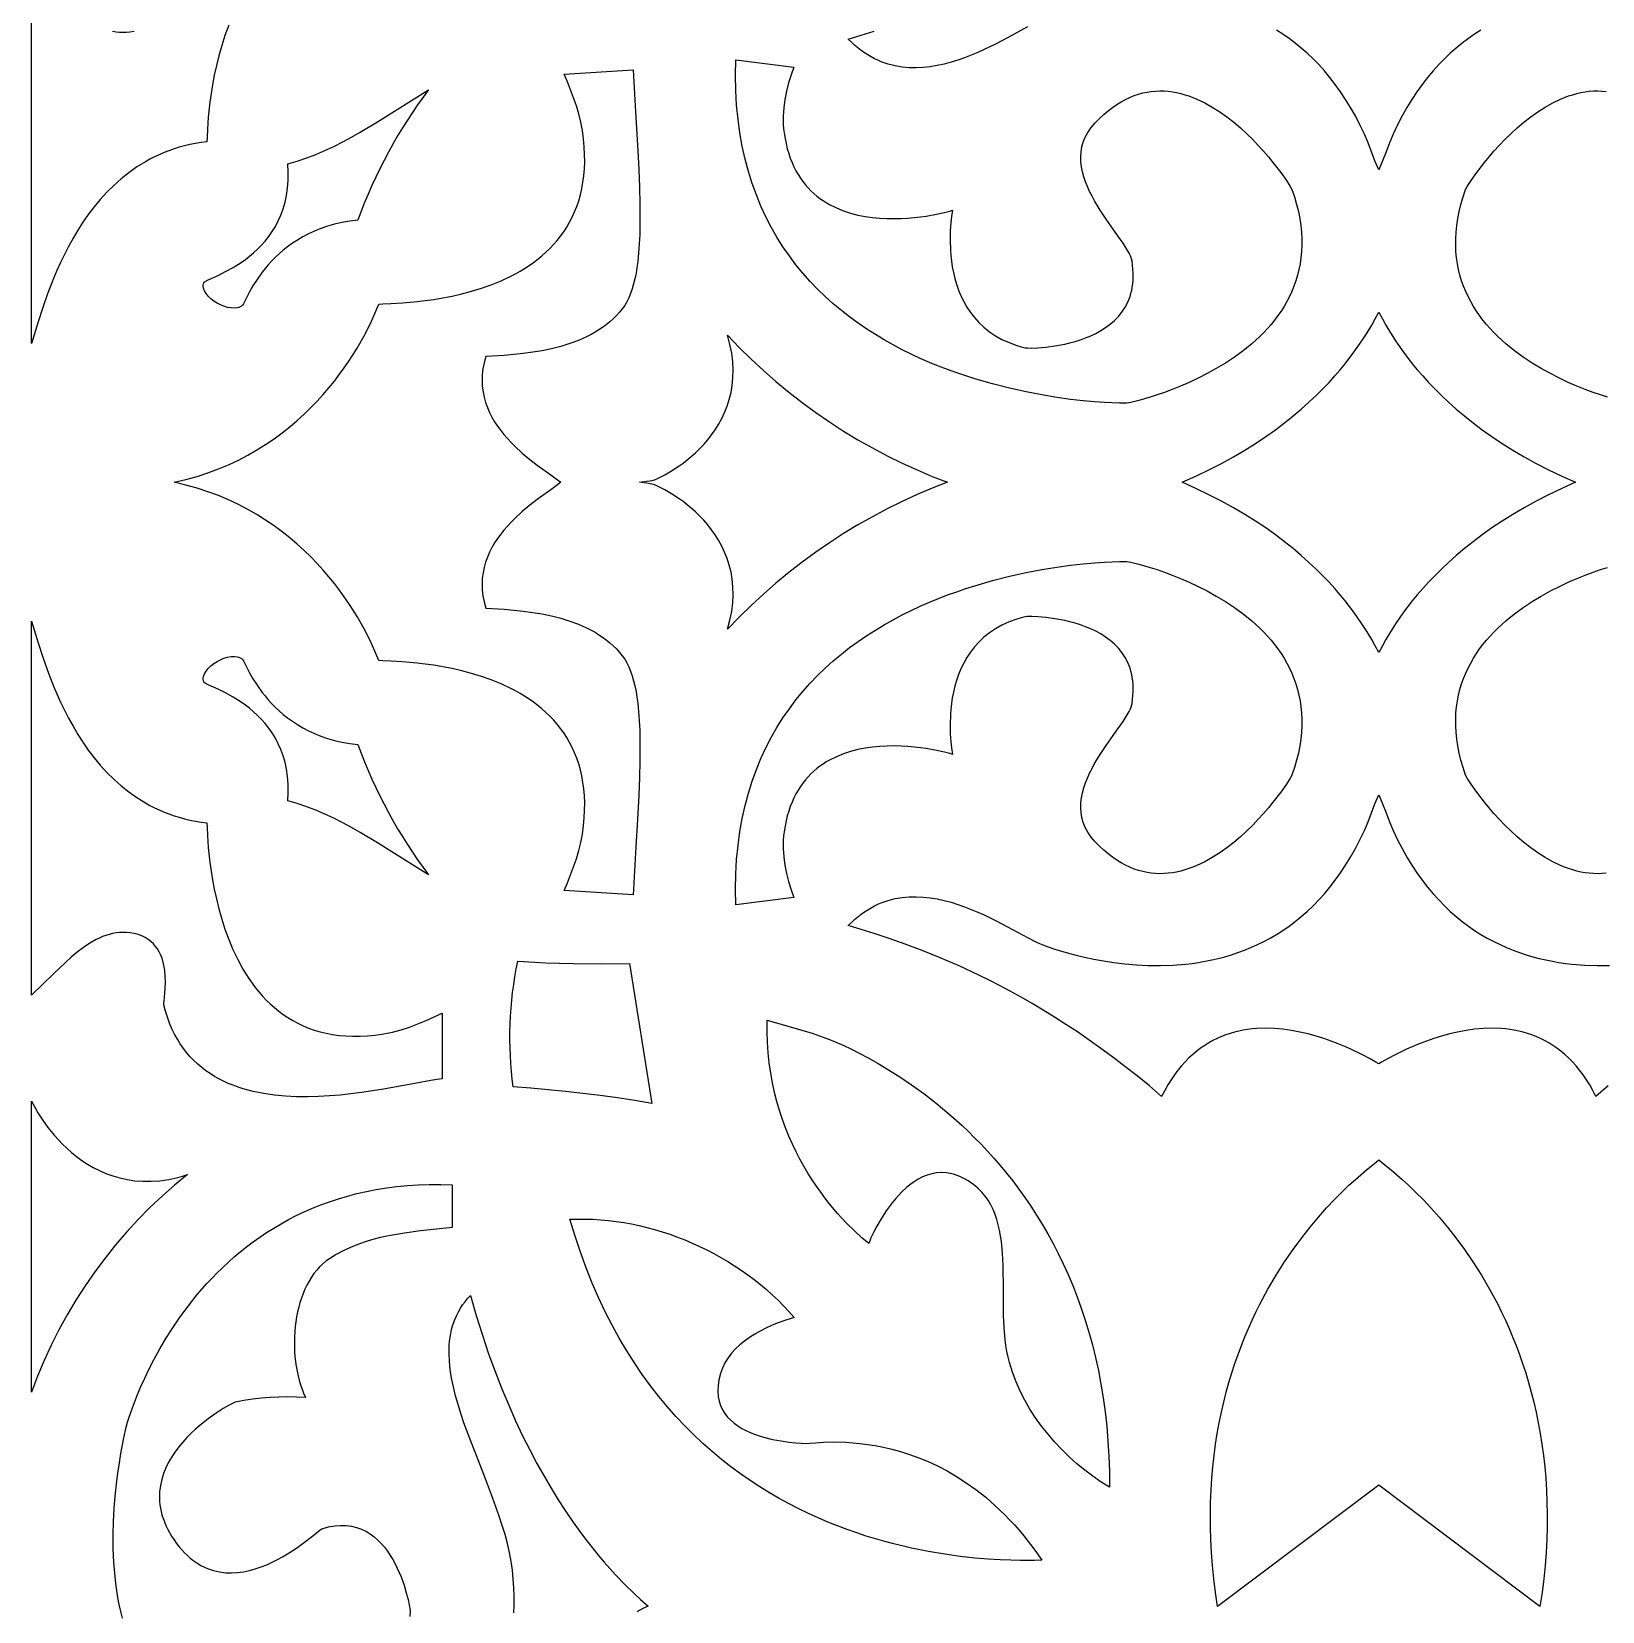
# Model space of a CAD drawing. Extents: x -270 to 270, y -847 to 847.
# Drawn here: x -67.5 to 11.2, y -190.8 to -111.6 of the extents above; entities that cross this region are included whole.
import ezdxf

# ---------------------------------------------------------------- set-up
doc = ezdxf.new("R2010")
doc.units = 0
doc.layers.add('LAYER_1', color=18, linetype='CONTINUOUS')

msp = doc.modelspace()

# ---------------------------------------------------------------- linework, layer by layer
at = {"layer": 'LAYER_1'}
for points in [[(-57.623, -111.311), (-57.811, -111.821), (-57.976, -112.332), (-58.119, -112.838), (-58.242, -113.336), (-58.347, -113.821), (-58.435, -114.29), (-58.508, -114.738), (-58.566, -115.161), (-58.648, -115.915), (-58.691, -116.519), (-58.708, -116.941), (-58.712, -117.146), (-59.003, -117.185), (-59.288, -117.233), (-59.566, -117.289), (-59.838, -117.354), (-60.104, -117.427), (-60.363, -117.508), (-60.616, -117.597), (-60.864, -117.693), (-61.105, -117.797), (-61.34, -117.907), (-61.57, -118.024), (-61.793, -118.147), (-62.224, -118.412), (-62.632, -118.7), (-63.019, -119.008), (-63.386, -119.336), (-63.732, -119.68), (-64.059, -120.039), (-64.367, -120.41), (-64.657, -120.793), (-64.929, -121.184), (-65.185, -121.582), (-65.424, -121.985), (-65.648, -122.39), (-65.856, -122.797), (-66.051, -123.202), (-66.231, -123.604), (-66.399, -124.001), (-66.698, -124.772), (-66.952, -125.498), (-67.167, -126.164), (-67.5, -127.251), (-67.5, -108.525)], [(-17.597, -111.4), (-18.597, -111.942), (-19.168, -112.241), (-19.777, -112.537), (-20.094, -112.68), (-20.419, -112.817), (-20.75, -112.945), (-21.086, -113.063), (-21.428, -113.17), (-21.773, -113.262), (-22.122, -113.338), (-22.473, -113.396), (-22.825, -113.435), (-23.179, -113.452), (-23.532, -113.445), (-23.885, -113.413), (-24.236, -113.353), (-24.585, -113.264), (-24.931, -113.144), (-25.102, -113.071), (-25.272, -112.99), (-25.441, -112.9), (-25.609, -112.801), (-25.775, -112.692), (-25.94, -112.574), (-26.103, -112.447), (-26.265, -112.309), (-26.424, -112.161), (-26.582, -112.003), (-25.28, -111.607)], [(-63.44, -111.607), (-63.269, -111.638), (-63.097, -111.658), (-62.923, -111.666), (-62.747, -111.662), (-62.569, -111.645), (-62.352, -111.607)], [(5.118, -111.565), (4.803, -111.765), (4.492, -111.979), (4.185, -112.209), (3.882, -112.455), (3.584, -112.716), (3.291, -112.994), (3.003, -113.288), (2.721, -113.6), (2.446, -113.93), (2.176, -114.277), (1.914, -114.643), (1.659, -115.029), (1.412, -115.433), (1.172, -115.857), (0.942, -116.301), (0.72, -116.766), (0.535, -117.204), (0.364, -117.65), (0.191, -118.099), (-0.001, -118.547), (-0.192, -118.099), (-0.365, -117.65), (-0.536, -117.204), (-0.721, -116.766), (-0.943, -116.301), (-1.174, -115.857), (-1.413, -115.433), (-1.661, -115.029), (-1.916, -114.643), (-2.178, -114.277), (-2.447, -113.93), (-2.723, -113.6), (-3.005, -113.288), (-3.293, -112.994), (-3.586, -112.716), (-3.884, -112.455), (-4.187, -112.209), (-4.494, -111.979), (-4.805, -111.765), (-5.12, -111.565)], [(11.451, -129.941), (11.11, -129.831), (10.74, -129.703), (10.344, -129.556), (9.927, -129.388), (9.494, -129.201), (9.049, -128.992), (8.595, -128.762), (8.139, -128.51), (7.684, -128.236), (7.234, -127.938), (6.794, -127.616), (6.368, -127.27), (6.161, -127.087), (5.96, -126.898), (5.765, -126.703), (5.576, -126.502), (5.393, -126.294), (5.219, -126.079), (5.052, -125.857), (4.893, -125.629), (4.744, -125.394), (4.604, -125.152), (4.474, -124.903), (4.355, -124.647), (4.248, -124.384), (4.152, -124.114), (4.068, -123.837), (3.997, -123.552), (3.94, -123.26), (3.896, -122.96), (3.868, -122.653), (3.854, -122.338), (3.855, -122.015), (3.873, -121.685), (3.908, -121.347), (3.96, -121.001), (4.03, -120.647), (4.118, -120.285), (4.225, -119.914), (4.351, -119.536), (4.431, -119.389), (4.622, -119.095), (4.914, -118.683), (5.299, -118.183), (5.524, -117.909), (5.77, -117.625), (6.035, -117.334), (6.317, -117.04), (6.617, -116.746), (6.934, -116.456), (7.265, -116.174), (7.61, -115.903), (7.969, -115.648), (8.339, -115.413), (8.721, -115.2), (9.112, -115.013), (9.311, -114.931), (9.512, -114.857), (9.715, -114.791), (9.92, -114.735), (10.127, -114.688), (10.335, -114.65), (10.545, -114.623), (10.756, -114.607), (10.968, -114.603), (11.181, -114.61), (11.396, -114.629)], [(11.396, -153.781), (11.181, -153.801), (10.968, -153.808), (10.756, -153.803), (10.545, -153.787), (10.335, -153.76), (10.127, -153.723), (9.92, -153.676), (9.715, -153.619), (9.512, -153.553), (9.311, -153.479), (9.112, -153.397), (8.721, -153.211), (8.339, -152.998), (7.969, -152.762), (7.61, -152.507), (7.265, -152.237), (6.934, -151.955), (6.617, -151.665), (6.317, -151.371), (6.035, -151.076), (5.77, -150.785), (5.524, -150.501), (5.299, -150.227), (4.914, -149.728), (4.622, -149.316), (4.431, -149.021), (4.351, -148.874), (4.225, -148.496), (4.118, -148.126), (4.03, -147.764), (3.96, -147.41), (3.908, -147.063), (3.873, -146.725), (3.855, -146.395), (3.854, -146.072), (3.868, -145.758), (3.896, -145.45), (3.94, -145.151), (3.997, -144.858), (4.068, -144.574), (4.152, -144.296), (4.248, -144.026), (4.355, -143.763), (4.474, -143.507), (4.604, -143.258), (4.744, -143.016), (4.893, -142.781), (5.052, -142.553), (5.219, -142.332), (5.393, -142.117), (5.576, -141.909), (5.765, -141.707), (5.96, -141.512), (6.161, -141.323), (6.368, -141.141), (6.794, -140.795), (7.234, -140.473), (7.684, -140.175), (8.139, -139.9), (8.595, -139.648), (9.049, -139.418), (9.494, -139.21), (9.927, -139.022), (10.344, -138.855), (10.74, -138.707), (11.11, -138.579), (11.451, -138.469)], [(11.494, -164.437), (10.877, -164.959), (10.725, -164.665), (10.567, -164.388), (10.403, -164.125), (10.234, -163.878), (10.06, -163.646), (9.881, -163.428), (9.698, -163.224), (9.51, -163.034), (9.318, -162.857), (9.122, -162.693), (8.923, -162.542), (8.721, -162.403), (8.515, -162.276), (8.307, -162.161), (8.096, -162.056), (7.882, -161.963), (7.667, -161.88), (7.45, -161.807), (7.232, -161.745), (7.012, -161.691), (6.791, -161.647), (6.57, -161.611), (6.348, -161.584), (6.126, -161.565), (5.682, -161.549), (5.24, -161.562), (4.803, -161.599), (4.372, -161.659), (3.949, -161.738), (3.536, -161.834), (3.136, -161.943), (2.751, -162.063), (2.382, -162.192), (2.031, -162.326), (1.701, -162.462), (1.394, -162.598), (0.856, -162.857), (0.434, -163.081), (0.143, -163.247), (-0.001, -163.332), (-0.145, -163.247), (-0.435, -163.081), (-0.858, -162.857), (-1.396, -162.598), (-1.703, -162.462), (-2.033, -162.326), (-2.383, -162.192), (-2.752, -162.063), (-3.138, -161.943), (-3.538, -161.834), (-3.95, -161.738), (-4.373, -161.659), (-4.805, -161.599), (-5.242, -161.562), (-5.684, -161.549), (-6.128, -161.565), (-6.35, -161.584), (-6.572, -161.611), (-6.793, -161.647), (-7.014, -161.691), (-7.234, -161.745), (-7.452, -161.807), (-7.669, -161.88), (-7.884, -161.963), (-8.097, -162.056), (-8.308, -162.161), (-8.517, -162.276), (-8.722, -162.403), (-8.925, -162.542), (-9.124, -162.693), (-9.32, -162.857), (-9.512, -163.034), (-9.7, -163.224), (-9.883, -163.428), (-10.062, -163.646), (-10.236, -163.878), (-10.405, -164.125), (-10.569, -164.388), (-10.727, -164.665), (-10.879, -164.959), (-11.496, -164.437), (-12.109, -163.936), (-12.717, -163.456), (-13.321, -162.997), (-13.919, -162.557), (-14.512, -162.137), (-15.098, -161.735), (-15.678, -161.353), (-16.251, -160.988), (-16.816, -160.64), (-17.374, -160.309), (-17.924, -159.995), (-18.465, -159.697), (-18.997, -159.414), (-19.52, -159.146), (-20.033, -158.893), (-21.028, -158.428), (-21.98, -158.015), (-22.884, -157.65), (-23.737, -157.329), (-24.537, -157.048), (-25.28, -156.803), (-26.582, -156.408), (-26.424, -156.249), (-26.265, -156.101), (-26.103, -155.964), (-25.94, -155.836), (-25.775, -155.718), (-25.609, -155.61), (-25.441, -155.511), (-25.272, -155.421), (-25.102, -155.339), (-24.931, -155.267), (-24.585, -155.146), (-24.236, -155.057), (-23.885, -154.997), (-23.532, -154.965), (-23.179, -154.958), (-22.825, -154.975), (-22.473, -155.014), (-22.122, -155.072), (-21.773, -155.149), (-21.428, -155.241), (-21.086, -155.347), (-20.75, -155.465), (-20.419, -155.594), (-20.094, -155.73), (-19.777, -155.873), (-19.168, -156.17), (-18.597, -156.469), (-17.597, -157.01), (-17.181, -157.222), (-16.997, -157.306), (-16.829, -157.374), (-16.611, -157.453), (-16.174, -157.6), (-15.541, -157.787), (-15.16, -157.888), (-14.739, -157.988), (-14.281, -158.085), (-13.79, -158.175), (-13.269, -158.255), (-12.72, -158.322), (-12.147, -158.371), (-11.553, -158.401), (-10.941, -158.407), (-10.314, -158.386), (-9.674, -158.335), (-9.351, -158.297), (-9.026, -158.25), (-8.7, -158.194), (-8.372, -158.128), (-8.044, -158.052), (-7.715, -157.966), (-7.386, -157.869), (-7.058, -157.76), (-6.731, -157.639), (-6.405, -157.507), (-6.08, -157.361), (-5.757, -157.203), (-5.437, -157.031), (-5.12, -156.846), (-4.805, -156.646), (-4.494, -156.431), (-4.187, -156.201), (-3.884, -155.956), (-3.586, -155.694), (-3.293, -155.417), (-3.005, -155.122), (-2.723, -154.81), (-2.447, -154.481), (-2.178, -154.133), (-1.916, -153.767), (-1.661, -153.382), (-1.413, -152.977), (-1.174, -152.553), (-0.943, -152.109), (-0.721, -151.644), (-0.536, -151.206), (-0.365, -150.76), (-0.192, -150.311), (-0.001, -149.864), (0.191, -150.311), (0.364, -150.76), (0.535, -151.206), (0.72, -151.644), (0.942, -152.109), (1.172, -152.553), (1.412, -152.977), (1.659, -153.382), (1.914, -153.767), (2.176, -154.133), (2.446, -154.481), (2.721, -154.81), (3.003, -155.122), (3.291, -155.417), (3.584, -155.694), (3.882, -155.956), (4.185, -156.201), (4.492, -156.431), (4.803, -156.646), (5.118, -156.846), (5.435, -157.031), (5.756, -157.203), (6.078, -157.361), (6.403, -157.507), (6.729, -157.639), (7.056, -157.76), (7.385, -157.869), (7.713, -157.966), (8.042, -158.052), (8.37, -158.128), (8.698, -158.194), (9.025, -158.25), (9.35, -158.297), (9.673, -158.335), (10.312, -158.386), (10.939, -158.407), (11.552, -158.401)], [(-62.944, -191.096), (-63.029, -190.751), (-63.105, -190.404), (-63.171, -190.054), (-63.228, -189.703), (-63.277, -189.351), (-63.318, -188.999), (-63.376, -188.296), (-63.406, -187.6), (-63.411, -186.915), (-63.395, -186.246), (-63.361, -185.598), (-63.311, -184.976), (-63.249, -184.386), (-63.179, -183.831), (-63.103, -183.317), (-63.025, -182.848), (-62.875, -182.068), (-62.754, -181.53), (-62.688, -181.273), (-62.611, -181.025), (-62.449, -180.552), (-62.192, -179.887), (-62.025, -179.493), (-61.832, -179.064), (-61.611, -178.605), (-61.361, -178.119), (-61.081, -177.611), (-60.77, -177.085), (-60.427, -176.546), (-60.051, -175.997), (-59.641, -175.443), (-59.196, -174.888), (-58.714, -174.337), (-58.459, -174.063), (-58.195, -173.793), (-57.921, -173.525), (-57.638, -173.261), (-57.344, -173.001), (-57.041, -172.746), (-56.727, -172.496), (-56.404, -172.251), (-56.069, -172.013), (-55.725, -171.781), (-55.369, -171.557), (-55.003, -171.34), (-54.626, -171.132), (-54.238, -170.933), (-53.839, -170.743), (-53.429, -170.563), (-53.007, -170.394), (-52.573, -170.235), (-52.128, -170.088), (-51.671, -169.953), (-51.202, -169.831), (-50.721, -169.722), (-50.227, -169.627), (-49.721, -169.546), (-49.203, -169.48), (-48.672, -169.429), (-48.129, -169.393), (-47.572, -169.375), (-47.003, -169.373), (-46.42, -169.388), (-46.42, -171.532), (-47.215, -171.613), (-48.018, -171.701), (-48.822, -171.808), (-49.222, -171.874), (-49.619, -171.949), (-50.012, -172.035), (-50.401, -172.134), (-50.783, -172.248), (-51.159, -172.378), (-51.528, -172.525), (-51.887, -172.692), (-52.237, -172.88), (-52.576, -173.091), (-52.75, -173.216), (-52.914, -173.354), (-53.069, -173.504), (-53.215, -173.666), (-53.351, -173.838), (-53.478, -174.021), (-53.596, -174.212), (-53.705, -174.412), (-53.806, -174.621), (-53.897, -174.836), (-53.979, -175.058), (-54.053, -175.286), (-54.118, -175.52), (-54.174, -175.758), (-54.222, -175.999), (-54.261, -176.244), (-54.292, -176.491), (-54.314, -176.741), (-54.328, -176.991), (-54.334, -177.241), (-54.332, -177.492), (-54.321, -177.741), (-54.302, -177.989), (-54.275, -178.235), (-54.241, -178.477), (-54.198, -178.716), (-54.147, -178.95), (-54.089, -179.18), (-54.023, -179.404), (-53.949, -179.621), (-53.868, -179.831), (-53.779, -180.033), (-54.22, -180.018), (-54.662, -180.013), (-55.104, -180.018), (-55.546, -180.037), (-55.987, -180.07), (-56.426, -180.12), (-56.862, -180.187), (-57.294, -180.274), (-57.397, -180.317), (-57.604, -180.425), (-57.895, -180.595), (-58.251, -180.823), (-58.651, -181.108), (-59.077, -181.446), (-59.293, -181.634), (-59.507, -181.835), (-59.718, -182.047), (-59.923, -182.272), (-60.12, -182.507), (-60.305, -182.754), (-60.477, -183.011), (-60.633, -183.279), (-60.771, -183.557), (-60.888, -183.844), (-60.981, -184.14), (-61.049, -184.445), (-61.088, -184.759), (-61.096, -185.082), (-61.088, -185.246), (-61.072, -185.412), (-61.046, -185.579), (-61.011, -185.749), (-60.967, -185.921), (-60.913, -186.094), (-60.848, -186.269), (-60.774, -186.446), (-60.688, -186.624), (-60.591, -186.804), (-60.483, -186.985), (-60.364, -187.168), (-60.234, -187.35), (-60.102, -187.519), (-59.969, -187.676), (-59.832, -187.821), (-59.694, -187.956), (-59.555, -188.079), (-59.413, -188.192), (-59.27, -188.295), (-59.125, -188.387), (-58.98, -188.47), (-58.833, -188.543), (-58.685, -188.607), (-58.536, -188.662), (-58.386, -188.709), (-58.085, -188.777), (-57.783, -188.815), (-57.481, -188.825), (-57.179, -188.808), (-56.879, -188.768), (-56.582, -188.706), (-56.29, -188.625), (-56.002, -188.528), (-55.72, -188.416), (-55.446, -188.293), (-55.181, -188.16), (-54.925, -188.02), (-54.679, -187.874), (-54.224, -187.579), (-53.824, -187.292), (-53.488, -187.033), (-53.224, -186.821), (-53.042, -186.674), (-52.95, -186.612), (-52.622, -186.523), (-52.31, -186.468), (-52.014, -186.445), (-51.732, -186.452), (-51.465, -186.488), (-51.213, -186.549), (-50.975, -186.635), (-50.75, -186.743), (-50.538, -186.871), (-50.34, -187.016), (-50.154, -187.178), (-49.98, -187.354), (-49.819, -187.542), (-49.668, -187.74), (-49.529, -187.946), (-49.401, -188.158), (-49.283, -188.373), (-49.176, -188.591), (-49.078, -188.809), (-48.99, -189.024), (-48.84, -189.441), (-48.724, -189.825), (-48.638, -190.16), (-48.581, -190.43), (-48.548, -190.62), (-48.538, -190.712), (-48.543, -191.006)], [(-43.335, -190.827), (-43.323, -190.418), (-43.324, -189.999), (-43.338, -189.57), (-43.367, -189.131), (-43.411, -188.682), (-43.471, -188.246), (-43.554, -187.804), (-43.657, -187.356), (-43.778, -186.902), (-43.915, -186.444), (-44.066, -185.982), (-44.399, -185.05), (-44.76, -184.11), (-45.132, -183.17), (-45.496, -182.234), (-45.835, -181.308), (-45.989, -180.85), (-46.131, -180.397), (-46.257, -179.949), (-46.366, -179.507), (-46.456, -179.072), (-46.523, -178.645), (-46.567, -178.225), (-46.584, -177.814), (-46.573, -177.413), (-46.556, -177.216), (-46.531, -177.022), (-46.498, -176.83), (-46.456, -176.641), (-46.406, -176.456), (-46.346, -176.273), (-46.278, -176.093), (-46.199, -175.916), (-46.111, -175.743), (-46.013, -175.573), (-45.904, -175.406), (-45.784, -175.243), (-45.654, -175.083), (-45.512, -174.928), (-45.22, -175.941), (-44.915, -176.915), (-44.599, -177.85), (-44.273, -178.746), (-43.938, -179.603), (-43.596, -180.423), (-43.248, -181.206), (-42.896, -181.953), (-42.54, -182.664), (-42.183, -183.34), (-41.825, -183.981), (-41.468, -184.588), (-41.113, -185.162), (-40.762, -185.703), (-40.416, -186.211), (-40.076, -186.688), (-39.744, -187.134), (-39.421, -187.549), (-39.109, -187.935), (-38.808, -188.291), (-38.248, -188.918), (-37.75, -189.435), (-37.328, -189.846), (-36.99, -190.156), (-36.614, -190.494), (-36.875, -190.615), (-37.172, -190.781)]]:
    msp.add_lwpolyline(points, dxfattribs=at)
for points in [[(-29.302, -113.414), (-29.449, -113.803), (-29.576, -114.204), (-29.682, -114.614), (-29.763, -115.029), (-29.817, -115.449), (-29.842, -115.869), (-29.836, -116.288), (-29.82, -116.496), (-29.796, -116.702), (-29.751, -116.979), (-29.697, -117.244), (-29.635, -117.498), (-29.564, -117.74), (-29.485, -117.972), (-29.397, -118.193), (-29.303, -118.403), (-29.201, -118.604), (-29.091, -118.794), (-28.976, -118.975), (-28.854, -119.146), (-28.725, -119.307), (-28.591, -119.46), (-28.452, -119.604), (-28.307, -119.739), (-28.158, -119.866), (-28.004, -119.985), (-27.846, -120.096), (-27.684, -120.199), (-27.518, -120.295), (-27.178, -120.464), (-26.826, -120.607), (-26.466, -120.725), (-26.101, -120.819), (-25.732, -120.891), (-25.363, -120.943), (-24.995, -120.978), (-24.631, -120.996), (-24.274, -121), (-23.926, -120.992), (-23.589, -120.972), (-23.266, -120.944), (-22.96, -120.909), (-22.673, -120.869), (-22.165, -120.78), (-21.763, -120.692), (-21.485, -120.62), (-21.352, -120.578), (-21.411, -120.899), (-21.447, -121.21), (-21.474, -121.602), (-21.484, -122.062), (-21.466, -122.573), (-21.444, -122.845), (-21.412, -123.124), (-21.368, -123.409), (-21.311, -123.699), (-21.24, -123.991), (-21.155, -124.284), (-21.053, -124.576), (-20.934, -124.865), (-20.796, -125.149), (-20.638, -125.427), (-20.459, -125.698), (-20.258, -125.958), (-20.034, -126.206), (-19.785, -126.441), (-19.511, -126.661), (-19.21, -126.864), (-18.88, -127.048), (-18.522, -127.211), (-18.133, -127.353), (-17.926, -127.414), (-17.712, -127.47), (-17.608, -127.478), (-17.39, -127.479), (-17.076, -127.467), (-16.683, -127.434), (-16.231, -127.375), (-15.735, -127.283), (-15.477, -127.223), (-15.215, -127.152), (-14.952, -127.069), (-14.689, -126.975), (-14.428, -126.867), (-14.173, -126.745), (-13.924, -126.609), (-13.685, -126.457), (-13.458, -126.289), (-13.245, -126.103), (-13.048, -125.9), (-12.869, -125.678), (-12.71, -125.437), (-12.575, -125.175), (-12.464, -124.892), (-12.419, -124.743), (-12.381, -124.587), (-12.35, -124.426), (-12.327, -124.26), (-12.312, -124.087), (-12.305, -123.909), (-12.307, -123.724), (-12.317, -123.533), (-12.336, -123.336), (-12.365, -123.133), (-12.396, -123.006), (-12.446, -122.868), (-12.515, -122.721), (-12.6, -122.564), (-12.812, -122.224), (-13.068, -121.853), (-13.653, -121.027), (-13.952, -120.58), (-14.237, -120.116), (-14.369, -119.879), (-14.491, -119.638), (-14.603, -119.395), (-14.701, -119.15), (-14.785, -118.903), (-14.853, -118.655), (-14.901, -118.406), (-14.93, -118.156), (-14.936, -117.907), (-14.919, -117.659), (-14.876, -117.411), (-14.805, -117.165), (-14.705, -116.921), (-14.573, -116.679), (-14.408, -116.44), (-14.209, -116.205), (-13.994, -115.984), (-13.779, -115.782), (-13.563, -115.597), (-13.346, -115.43), (-13.129, -115.279), (-12.912, -115.145), (-12.695, -115.027), (-12.478, -114.925), (-12.261, -114.838), (-12.044, -114.765), (-11.828, -114.706), (-11.612, -114.661), (-11.397, -114.629), (-11.183, -114.61), (-10.97, -114.603), (-10.758, -114.607), (-10.547, -114.623), (-10.337, -114.65), (-10.129, -114.688), (-9.922, -114.735), (-9.717, -114.791), (-9.514, -114.857), (-9.313, -114.931), (-9.114, -115.013), (-8.722, -115.2), (-8.341, -115.413), (-7.97, -115.648), (-7.612, -115.903), (-7.267, -116.174), (-6.935, -116.456), (-6.619, -116.746), (-6.319, -117.04), (-6.036, -117.334), (-5.772, -117.625), (-5.526, -117.909), (-5.301, -118.183), (-4.915, -118.683), (-4.623, -119.095), (-4.433, -119.389), (-4.353, -119.536), (-4.226, -119.914), (-4.119, -120.285), (-4.031, -120.647), (-3.962, -121.001), (-3.91, -121.347), (-3.875, -121.685), (-3.857, -122.015), (-3.855, -122.338), (-3.869, -122.653), (-3.898, -122.96), (-3.942, -123.26), (-3.999, -123.552), (-4.07, -123.837), (-4.153, -124.114), (-4.249, -124.384), (-4.357, -124.647), (-4.476, -124.903), (-4.606, -125.152), (-4.746, -125.394), (-4.895, -125.629), (-5.053, -125.857), (-5.22, -126.079), (-5.395, -126.294), (-5.577, -126.502), (-5.766, -126.703), (-5.962, -126.898), (-6.163, -127.087), (-6.369, -127.27), (-6.795, -127.616), (-7.235, -127.938), (-7.685, -128.236), (-8.141, -128.51), (-8.597, -128.762), (-9.05, -128.992), (-9.496, -129.201), (-9.929, -129.388), (-10.345, -129.556), (-10.741, -129.703), (-11.112, -129.831), (-11.452, -129.941), (-12.028, -130.107), (-12.431, -130.205), (-12.628, -130.24), (-12.995, -130.243), (-13.74, -130.211), (-14.236, -130.176), (-14.805, -130.123), (-15.44, -130.05), (-16.135, -129.954), (-16.881, -129.832), (-17.673, -129.68), (-18.502, -129.497), (-19.362, -129.279), (-20.247, -129.023), (-20.696, -128.88), (-21.148, -128.727), (-21.602, -128.562), (-22.058, -128.386), (-22.515, -128.199), (-22.972, -127.999), (-23.428, -127.787), (-23.881, -127.562), (-24.332, -127.325), (-24.779, -127.073), (-25.222, -126.808), (-25.659, -126.528), (-26.089, -126.234), (-26.513, -125.925), (-26.928, -125.6), (-27.334, -125.26), (-27.731, -124.903), (-28.116, -124.53), (-28.49, -124.141), (-28.852, -123.734), (-29.2, -123.309), (-29.534, -122.867), (-29.852, -122.406), (-30.155, -121.927), (-30.441, -121.428), (-30.708, -120.91), (-30.958, -120.372), (-31.187, -119.814), (-31.396, -119.236), (-31.584, -118.637), (-31.75, -118.016), (-31.892, -117.374), (-32.011, -116.71), (-32.105, -116.023), (-32.173, -115.314), (-32.214, -114.582), (-32.228, -113.826), (-32.213, -113.046)], [(-37.238, -115.645), (-37.127, -117.61), (-37.081, -118.535), (-37.046, -119.419), (-37.024, -120.259), (-37.018, -121.053), (-37.032, -121.8), (-37.067, -122.497), (-37.128, -123.141), (-37.168, -123.444), (-37.216, -123.732), (-37.271, -124.007), (-37.334, -124.267), (-37.406, -124.512), (-37.486, -124.743), (-37.576, -124.958), (-37.675, -125.158), (-37.783, -125.343), (-37.902, -125.511), (-38.047, -125.689), (-38.201, -125.858), (-38.362, -126.018), (-38.53, -126.169), (-38.705, -126.312), (-38.887, -126.447), (-39.074, -126.573), (-39.268, -126.692), (-39.467, -126.804), (-39.671, -126.908), (-40.093, -127.096), (-40.532, -127.259), (-40.983, -127.397), (-41.446, -127.515), (-41.915, -127.612), (-42.39, -127.692), (-42.866, -127.757), (-43.342, -127.808), (-43.814, -127.847), (-44.734, -127.899), (-44.823, -128.214), (-44.883, -128.521), (-44.918, -128.821), (-44.929, -129.113), (-44.916, -129.397), (-44.882, -129.673), (-44.828, -129.942), (-44.754, -130.203), (-44.664, -130.456), (-44.557, -130.702), (-44.435, -130.94), (-44.301, -131.17), (-44.154, -131.393), (-43.997, -131.609), (-43.831, -131.817), (-43.657, -132.017), (-43.477, -132.209), (-43.293, -132.395), (-42.914, -132.742), (-42.533, -133.06), (-42.161, -133.348), (-41.489, -133.835), (-41.21, -134.035), (-40.985, -134.205), (-41.21, -134.376), (-41.489, -134.575), (-42.161, -135.062), (-42.533, -135.35), (-42.914, -135.668), (-43.293, -136.016), (-43.477, -136.201), (-43.657, -136.394), (-43.831, -136.594), (-43.997, -136.802), (-44.154, -137.017), (-44.301, -137.24), (-44.435, -137.47), (-44.557, -137.709), (-44.664, -137.954), (-44.754, -138.208), (-44.828, -138.469), (-44.882, -138.737), (-44.916, -139.014), (-44.929, -139.298), (-44.918, -139.589), (-44.883, -139.889), (-44.823, -140.196), (-44.734, -140.511), (-43.814, -140.563), (-43.342, -140.603), (-42.866, -140.654), (-42.39, -140.718), (-41.915, -140.798), (-41.446, -140.896), (-40.983, -141.013), (-40.532, -141.152), (-40.093, -141.314), (-39.671, -141.502), (-39.467, -141.607), (-39.268, -141.718), (-39.074, -141.837), (-38.887, -141.964), (-38.705, -142.098), (-38.53, -142.241), (-38.362, -142.392), (-38.201, -142.552), (-38.047, -142.721), (-37.902, -142.899), (-37.783, -143.068), (-37.675, -143.252), (-37.576, -143.452), (-37.486, -143.668), (-37.406, -143.898), (-37.334, -144.144), (-37.271, -144.404), (-37.216, -144.678), (-37.168, -144.967), (-37.128, -145.269), (-37.067, -145.914), (-37.032, -146.611), (-37.018, -147.357), (-37.024, -148.152), (-37.046, -148.992), (-37.081, -149.875), (-37.127, -150.8), (-37.238, -152.765), (-37.358, -154.87), (-40.816, -154.649), (-40.649, -154.259), (-40.49, -153.865), (-40.341, -153.465), (-40.205, -153.06), (-40.085, -152.651), (-39.983, -152.238), (-39.901, -151.82), (-39.843, -151.399), (-39.808, -151.007), (-39.79, -150.627), (-39.788, -150.26), (-39.802, -149.905), (-39.83, -149.563), (-39.873, -149.232), (-39.931, -148.913), (-40.002, -148.605), (-40.085, -148.308), (-40.182, -148.023), (-40.29, -147.748), (-40.411, -147.484), (-40.542, -147.23), (-40.684, -146.986), (-40.835, -146.753), (-40.997, -146.529), (-41.167, -146.314), (-41.346, -146.109), (-41.533, -145.914), (-41.727, -145.727), (-41.929, -145.548), (-42.137, -145.379), (-42.351, -145.217), (-42.571, -145.064), (-42.795, -144.918), (-43.024, -144.78), (-43.257, -144.65), (-43.494, -144.526), (-43.976, -144.301), (-44.466, -144.102), (-44.959, -143.927), (-45.453, -143.775), (-45.943, -143.645), (-46.424, -143.535), (-46.893, -143.442), (-47.346, -143.366), (-47.779, -143.305), (-48.188, -143.256), (-48.916, -143.191), (-49.499, -143.158), (-49.905, -143.142), (-50.1, -143.131), (-50.295, -142.655), (-50.54, -142.121), (-50.839, -141.54), (-51.193, -140.922), (-51.391, -140.602), (-51.604, -140.276), (-51.831, -139.946), (-52.073, -139.614), (-52.329, -139.279), (-52.602, -138.943), (-52.889, -138.608), (-53.192, -138.275), (-53.512, -137.945), (-53.847, -137.62), (-54.199, -137.299), (-54.567, -136.986), (-54.952, -136.681), (-55.354, -136.385), (-55.773, -136.099), (-56.21, -135.825), (-56.664, -135.565), (-57.136, -135.318), (-57.626, -135.087), (-58.135, -134.872), (-58.662, -134.676), (-59.208, -134.498), (-59.772, -134.341), (-60.356, -134.205), (-59.772, -134.069), (-59.208, -133.912), (-58.662, -133.735), (-58.135, -133.538), (-57.626, -133.324), (-57.136, -133.092), (-56.664, -132.846), (-56.21, -132.585), (-55.773, -132.311), (-55.354, -132.026), (-54.952, -131.73), (-54.567, -131.424), (-54.199, -131.111), (-53.847, -130.791), (-53.512, -130.465), (-53.192, -130.135), (-52.889, -129.802), (-52.602, -129.467), (-52.329, -129.132), (-52.073, -128.797), (-51.831, -128.464), (-51.604, -128.134), (-51.391, -127.808), (-51.193, -127.489), (-50.839, -126.87), (-50.54, -126.289), (-50.295, -125.756), (-50.1, -125.279), (-49.905, -125.268), (-49.499, -125.253), (-48.916, -125.219), (-48.188, -125.154), (-47.779, -125.106), (-47.346, -125.044), (-46.893, -124.968), (-46.424, -124.875), (-45.943, -124.765), (-45.453, -124.635), (-44.959, -124.483), (-44.466, -124.309), (-43.976, -124.11), (-43.494, -123.884), (-43.257, -123.761), (-43.024, -123.63), (-42.795, -123.492), (-42.571, -123.347), (-42.351, -123.193), (-42.137, -123.032), (-41.929, -122.862), (-41.727, -122.684), (-41.533, -122.497), (-41.346, -122.301), (-41.167, -122.096), (-40.997, -121.882), (-40.835, -121.658), (-40.684, -121.424), (-40.542, -121.18), (-40.411, -120.927), (-40.29, -120.662), (-40.182, -120.388), (-40.085, -120.102), (-40.002, -119.806), (-39.931, -119.498), (-39.873, -119.179), (-39.83, -118.848), (-39.802, -118.505), (-39.788, -118.15), (-39.79, -117.783), (-39.808, -117.404), (-39.843, -117.011), (-39.901, -116.59), (-39.983, -116.173), (-40.085, -115.759), (-40.205, -115.35), (-40.341, -114.946), (-40.49, -114.546), (-40.649, -114.151), (-40.816, -113.761), (-37.358, -113.541)], [(-47.888, -114.919), (-48.156, -115.296), (-48.417, -115.679), (-48.671, -116.067), (-48.919, -116.46), (-49.159, -116.858), (-49.393, -117.262), (-49.619, -117.669), (-49.837, -118.081), (-50.049, -118.498), (-50.252, -118.918), (-50.448, -119.341), (-50.636, -119.769), (-50.816, -120.199), (-50.988, -120.633), (-51.151, -121.069), (-51.56, -121.122), (-51.95, -121.193), (-52.321, -121.28), (-52.674, -121.381), (-53.009, -121.496), (-53.327, -121.624), (-53.627, -121.763), (-53.912, -121.912), (-54.18, -122.07), (-54.433, -122.235), (-54.671, -122.407), (-54.894, -122.584), (-55.103, -122.765), (-55.298, -122.948), (-55.479, -123.133), (-55.648, -123.319), (-55.804, -123.504), (-55.947, -123.686), (-56.2, -124.04), (-56.41, -124.37), (-56.58, -124.668), (-56.814, -125.126), (-56.885, -125.267), (-56.931, -125.337), (-56.986, -125.38), (-57.048, -125.415), (-57.115, -125.443), (-57.186, -125.463), (-57.341, -125.482), (-57.507, -125.474), (-57.682, -125.443), (-57.86, -125.39), (-58.037, -125.318), (-58.209, -125.229), (-58.371, -125.126), (-58.52, -125.01), (-58.65, -124.885), (-58.757, -124.753), (-58.837, -124.615), (-58.886, -124.476), (-58.897, -124.405), (-58.899, -124.336), (-58.89, -124.266), (-58.871, -124.198), (-58.851, -124.174), (-58.806, -124.144), (-58.65, -124.067), (-58.122, -123.827), (-57.777, -123.655), (-57.397, -123.444), (-56.995, -123.189), (-56.79, -123.044), (-56.584, -122.886), (-56.38, -122.716), (-56.18, -122.532), (-55.984, -122.333), (-55.795, -122.121), (-55.614, -121.893), (-55.442, -121.65), (-55.283, -121.391), (-55.137, -121.115), (-55.007, -120.822), (-54.893, -120.512), (-54.797, -120.183), (-54.723, -119.836), (-54.67, -119.47), (-54.64, -119.084), (-54.637, -118.678), (-54.66, -118.251), (-54.185, -118.117), (-53.717, -117.96), (-53.256, -117.785), (-52.801, -117.591), (-52.351, -117.381), (-51.906, -117.157), (-51.466, -116.921), (-51.03, -116.674), (-50.166, -116.157), (-49.312, -115.62), (-48.463, -115.079), (-47.614, -114.548)], [(0.182, -126.018), (0.353, -126.327), (0.582, -126.716), (0.877, -127.175), (1.241, -127.694), (1.68, -128.266), (1.929, -128.568), (2.199, -128.88), (2.49, -129.2), (2.804, -129.527), (3.14, -129.86), (3.499, -130.197), (3.882, -130.539), (4.289, -130.883), (4.722, -131.228), (5.18, -131.574), (5.665, -131.918), (6.177, -132.26), (6.717, -132.599), (7.285, -132.934), (7.882, -133.263), (8.509, -133.585), (9.166, -133.899), (9.854, -134.205), (9.166, -134.511), (8.509, -134.825), (7.882, -135.147), (7.285, -135.476), (6.717, -135.811), (6.177, -136.15), (5.665, -136.492), (5.18, -136.837), (4.722, -137.182), (4.289, -137.527), (3.882, -137.871), (3.499, -138.213), (3.14, -138.551), (2.804, -138.884), (2.49, -139.211), (2.199, -139.531), (1.929, -139.842), (1.68, -140.145), (1.241, -140.716), (0.877, -141.236), (0.582, -141.694), (0.353, -142.083), (0.182, -142.392), (-0.001, -142.735), (-0.184, -142.392), (-0.354, -142.083), (-0.584, -141.694), (-0.878, -141.236), (-1.243, -140.716), (-1.682, -140.145), (-1.931, -139.842), (-2.201, -139.531), (-2.492, -139.211), (-2.805, -138.884), (-3.141, -138.551), (-3.5, -138.213), (-3.883, -137.871), (-4.291, -137.527), (-4.723, -137.182), (-5.182, -136.837), (-5.667, -136.492), (-6.179, -136.15), (-6.719, -135.811), (-7.287, -135.476), (-7.884, -135.147), (-8.511, -134.825), (-9.168, -134.511), (-9.856, -134.206), (-9.785, -134.205), (-9.856, -134.204), (-9.168, -133.899), (-8.511, -133.585), (-7.884, -133.263), (-7.287, -132.934), (-6.719, -132.599), (-6.179, -132.26), (-5.667, -131.918), (-5.182, -131.574), (-4.723, -131.228), (-4.291, -130.883), (-3.883, -130.539), (-3.5, -130.197), (-3.141, -129.86), (-2.805, -129.527), (-2.492, -129.2), (-2.201, -128.88), (-1.931, -128.568), (-1.682, -128.266), (-1.243, -127.694), (-0.878, -127.175), (-0.584, -126.716), (-0.354, -126.327), (-0.184, -126.018), (-0.001, -125.676)], [(-32.05, -127.447), (-31.451, -128.035), (-30.835, -128.605), (-30.203, -129.158), (-29.554, -129.693), (-28.89, -130.208), (-28.211, -130.705), (-27.519, -131.181), (-26.815, -131.637), (-26.098, -132.072), (-25.371, -132.485), (-24.634, -132.875), (-23.888, -133.243), (-23.133, -133.588), (-22.371, -133.908), (-21.602, -134.205), (-22.371, -134.502), (-23.133, -134.822), (-23.888, -135.167), (-24.634, -135.535), (-25.371, -135.926), (-26.098, -136.339), (-26.815, -136.773), (-27.519, -137.229), (-28.211, -137.706), (-28.89, -138.202), (-29.554, -138.718), (-30.203, -139.252), (-30.835, -139.805), (-31.451, -140.375), (-32.05, -140.963), (-32.629, -141.567), (-32.508, -141.11), (-32.422, -140.668), (-32.37, -140.243), (-32.349, -139.833), (-32.358, -139.439), (-32.394, -139.06), (-32.456, -138.697), (-32.542, -138.349), (-32.648, -138.016), (-32.775, -137.699), (-32.918, -137.396), (-33.077, -137.108), (-33.249, -136.835), (-33.432, -136.577), (-33.625, -136.333), (-33.824, -136.104), (-34.029, -135.889), (-34.237, -135.688), (-34.446, -135.502), (-34.654, -135.329), (-34.859, -135.171), (-35.059, -135.026), (-35.435, -134.778), (-35.767, -134.584), (-36.038, -134.443), (-36.232, -134.354), (-36.332, -134.318), (-36.508, -134.282), (-36.685, -134.255), (-37.04, -134.205), (-36.685, -134.155), (-36.508, -134.128), (-36.332, -134.093), (-36.232, -134.056), (-36.038, -133.967), (-35.767, -133.827), (-35.435, -133.632), (-35.059, -133.384), (-34.859, -133.24), (-34.654, -133.081), (-34.446, -132.909), (-34.237, -132.722), (-34.029, -132.521), (-33.824, -132.307), (-33.625, -132.077), (-33.432, -131.833), (-33.249, -131.575), (-33.077, -131.302), (-32.918, -131.014), (-32.775, -130.712), (-32.648, -130.394), (-32.542, -130.061), (-32.456, -129.713), (-32.394, -129.35), (-32.358, -128.971), (-32.349, -128.577), (-32.37, -128.167), (-32.422, -127.742), (-32.508, -127.301), (-32.629, -126.843)], [(-12.628, -138.17), (-12.431, -138.205), (-12.028, -138.304), (-11.452, -138.469), (-11.112, -138.579), (-10.741, -138.707), (-10.345, -138.855), (-9.929, -139.022), (-9.496, -139.21), (-9.05, -139.418), (-8.597, -139.648), (-8.141, -139.9), (-7.685, -140.175), (-7.235, -140.473), (-6.795, -140.795), (-6.369, -141.141), (-6.163, -141.323), (-5.962, -141.512), (-5.766, -141.707), (-5.577, -141.909), (-5.395, -142.117), (-5.22, -142.332), (-5.053, -142.553), (-4.895, -142.781), (-4.746, -143.016), (-4.606, -143.258), (-4.476, -143.507), (-4.357, -143.763), (-4.249, -144.026), (-4.153, -144.296), (-4.07, -144.574), (-3.999, -144.858), (-3.942, -145.151), (-3.898, -145.45), (-3.869, -145.758), (-3.855, -146.072), (-3.857, -146.395), (-3.875, -146.725), (-3.91, -147.063), (-3.962, -147.41), (-4.031, -147.764), (-4.119, -148.126), (-4.226, -148.496), (-4.353, -148.874), (-4.433, -149.021), (-4.623, -149.316), (-4.915, -149.728), (-5.301, -150.227), (-5.526, -150.501), (-5.772, -150.785), (-6.036, -151.076), (-6.319, -151.371), (-6.619, -151.665), (-6.935, -151.955), (-7.267, -152.237), (-7.612, -152.507), (-7.97, -152.762), (-8.341, -152.998), (-8.722, -153.211), (-9.114, -153.397), (-9.313, -153.479), (-9.514, -153.553), (-9.717, -153.619), (-9.922, -153.676), (-10.129, -153.723), (-10.337, -153.76), (-10.547, -153.787), (-10.758, -153.803), (-10.97, -153.808), (-11.183, -153.801), (-11.397, -153.781), (-11.612, -153.75), (-11.828, -153.704), (-12.044, -153.646), (-12.261, -153.573), (-12.478, -153.485), (-12.695, -153.383), (-12.912, -153.265), (-13.129, -153.131), (-13.346, -152.981), (-13.563, -152.813), (-13.779, -152.629), (-13.994, -152.426), (-14.209, -152.206), (-14.408, -151.97), (-14.573, -151.731), (-14.705, -151.489), (-14.805, -151.245), (-14.876, -150.999), (-14.919, -150.752), (-14.936, -150.503), (-14.93, -150.254), (-14.901, -150.005), (-14.853, -149.756), (-14.785, -149.507), (-14.701, -149.261), (-14.603, -149.015), (-14.491, -148.772), (-14.369, -148.532), (-14.237, -148.294), (-13.952, -147.83), (-13.653, -147.383), (-13.068, -146.558), (-12.812, -146.186), (-12.6, -145.846), (-12.515, -145.69), (-12.446, -145.542), (-12.396, -145.405), (-12.365, -145.278), (-12.336, -145.074), (-12.317, -144.877), (-12.307, -144.686), (-12.305, -144.502), (-12.312, -144.323), (-12.327, -144.151), (-12.35, -143.984), (-12.381, -143.823), (-12.419, -143.668), (-12.464, -143.518), (-12.575, -143.235), (-12.71, -142.974), (-12.869, -142.732), (-13.048, -142.51), (-13.245, -142.307), (-13.458, -142.122), (-13.685, -141.954), (-13.924, -141.802), (-14.173, -141.665), (-14.428, -141.544), (-14.689, -141.436), (-14.952, -141.341), (-15.215, -141.258), (-15.477, -141.187), (-15.735, -141.127), (-16.231, -141.035), (-16.683, -140.976), (-17.076, -140.943), (-17.39, -140.931), (-17.608, -140.932), (-17.712, -140.941), (-17.926, -140.996), (-18.133, -141.058), (-18.522, -141.199), (-18.88, -141.362), (-19.21, -141.546), (-19.511, -141.749), (-19.785, -141.969), (-20.034, -142.204), (-20.258, -142.453), (-20.459, -142.713), (-20.638, -142.983), (-20.796, -143.261), (-20.934, -143.546), (-21.053, -143.835), (-21.155, -144.127), (-21.24, -144.419), (-21.311, -144.712), (-21.368, -145.001), (-21.412, -145.286), (-21.444, -145.566), (-21.466, -145.837), (-21.484, -146.349), (-21.474, -146.808), (-21.447, -147.2), (-21.411, -147.511), (-21.352, -147.832), (-21.485, -147.791), (-21.763, -147.718), (-22.165, -147.631), (-22.673, -147.542), (-22.96, -147.501), (-23.266, -147.466), (-23.589, -147.438), (-23.926, -147.419), (-24.274, -147.41), (-24.631, -147.414), (-24.995, -147.433), (-25.363, -147.467), (-25.732, -147.52), (-26.101, -147.592), (-26.466, -147.686), (-26.826, -147.803), (-27.178, -147.946), (-27.518, -148.116), (-27.684, -148.211), (-27.846, -148.315), (-28.004, -148.425), (-28.158, -148.544), (-28.307, -148.671), (-28.452, -148.806), (-28.591, -148.95), (-28.725, -149.103), (-28.854, -149.265), (-28.976, -149.436), (-29.091, -149.616), (-29.201, -149.807), (-29.303, -150.007), (-29.397, -150.218), (-29.485, -150.439), (-29.564, -150.67), (-29.635, -150.913), (-29.697, -151.166), (-29.751, -151.431), (-29.796, -151.708), (-29.82, -151.914), (-29.836, -152.122), (-29.842, -152.541), (-29.817, -152.962), (-29.763, -153.381), (-29.682, -153.797), (-29.576, -154.206), (-29.449, -154.607), (-29.302, -154.997), (-32.213, -155.364), (-32.228, -154.585), (-32.214, -153.829), (-32.173, -153.096), (-32.105, -152.387), (-32.011, -151.701), (-31.892, -151.036), (-31.75, -150.394), (-31.584, -149.774), (-31.396, -149.174), (-31.187, -148.596), (-30.958, -148.038), (-30.708, -147.5), (-30.441, -146.982), (-30.155, -146.484), (-29.852, -146.004), (-29.534, -145.544), (-29.2, -145.101), (-28.852, -144.677), (-28.49, -144.27), (-28.116, -143.88), (-27.731, -143.507), (-27.334, -143.151), (-26.928, -142.81), (-26.513, -142.486), (-26.089, -142.176), (-25.659, -141.882), (-25.222, -141.603), (-24.779, -141.337), (-24.332, -141.086), (-23.881, -140.848), (-23.428, -140.623), (-22.972, -140.411), (-22.515, -140.211), (-22.058, -140.024), (-21.602, -139.848), (-21.148, -139.684), (-20.696, -139.53), (-20.247, -139.387), (-19.362, -139.131), (-18.502, -138.913), (-17.673, -138.73), (-16.881, -138.579), (-16.135, -138.457), (-15.44, -138.361), (-14.805, -138.288), (-14.236, -138.235), (-13.74, -138.199), (-12.995, -138.168)], [(-67.167, -142.246), (-66.952, -142.912), (-66.698, -143.638), (-66.399, -144.409), (-66.231, -144.806), (-66.051, -145.208), (-65.856, -145.614), (-65.648, -146.02), (-65.424, -146.426), (-65.185, -146.829), (-64.929, -147.227), (-64.657, -147.618), (-64.367, -148), (-64.059, -148.372), (-63.732, -148.731), (-63.386, -149.075), (-63.019, -149.402), (-62.632, -149.71), (-62.224, -149.998), (-61.793, -150.263), (-61.57, -150.387), (-61.34, -150.503), (-61.105, -150.614), (-60.864, -150.717), (-60.616, -150.813), (-60.363, -150.902), (-60.104, -150.983), (-59.838, -151.056), (-59.566, -151.121), (-59.288, -151.177), (-59.003, -151.225), (-58.712, -151.264), (-58.708, -151.47), (-58.691, -151.891), (-58.648, -152.495), (-58.566, -153.25), (-58.508, -153.672), (-58.435, -154.12), (-58.347, -154.589), (-58.242, -155.074), (-58.119, -155.572), (-57.976, -156.078), (-57.811, -156.589), (-57.623, -157.1), (-57.411, -157.606), (-57.174, -158.105), (-56.908, -158.591), (-56.765, -158.828), (-56.614, -159.06), (-56.456, -159.287), (-56.29, -159.509), (-56.115, -159.724), (-55.933, -159.933), (-55.742, -160.135), (-55.543, -160.328), (-55.335, -160.514), (-55.119, -160.69), (-54.893, -160.858), (-54.658, -161.015), (-54.413, -161.162), (-54.159, -161.298), (-53.895, -161.423), (-53.621, -161.536), (-53.336, -161.637), (-53.042, -161.725), (-52.736, -161.799), (-52.42, -161.859), (-52.093, -161.905), (-51.755, -161.935), (-51.406, -161.95), (-51.045, -161.949), (-50.672, -161.932), (-50.288, -161.897), (-49.851, -161.834), (-49.418, -161.743), (-48.99, -161.627), (-48.566, -161.489), (-48.147, -161.334), (-47.734, -161.162), (-47.326, -160.978), (-46.924, -160.785), (-46.924, -164.081), (-47.19, -164.117), (-47.494, -164.167), (-48.206, -164.299), (-49.038, -164.456), (-49.968, -164.62), (-50.974, -164.773), (-51.499, -164.839), (-52.035, -164.896), (-52.58, -164.94), (-53.13, -164.97), (-53.683, -164.983), (-54.235, -164.976), (-54.786, -164.949), (-55.331, -164.897), (-55.868, -164.819), (-56.394, -164.713), (-56.652, -164.649), (-56.906, -164.576), (-57.157, -164.495), (-57.403, -164.406), (-57.644, -164.308), (-57.88, -164.2), (-58.111, -164.084), (-58.336, -163.957), (-58.555, -163.82), (-58.768, -163.673), (-58.974, -163.516), (-59.172, -163.347), (-59.364, -163.168), (-59.547, -162.976), (-59.723, -162.774), (-59.89, -162.558), (-60.048, -162.331), (-60.197, -162.091), (-60.336, -161.838), (-60.466, -161.572), (-60.585, -161.292), (-60.694, -160.999), (-60.792, -160.691), (-60.879, -160.369), (-60.877, -160.311), (-60.862, -160.19), (-60.817, -159.796), (-60.799, -159.54), (-60.791, -159.256), (-60.799, -158.953), (-60.83, -158.639), (-60.888, -158.322), (-60.93, -158.166), (-60.981, -158.012), (-61.041, -157.862), (-61.112, -157.717), (-61.195, -157.578), (-61.29, -157.445), (-61.397, -157.321), (-61.518, -157.206), (-61.654, -157.101), (-61.804, -157.007), (-61.97, -156.925), (-62.152, -156.857), (-62.352, -156.803), (-62.569, -156.765), (-62.747, -156.748), (-62.923, -156.744), (-63.097, -156.752), (-63.269, -156.772), (-63.44, -156.804), (-63.609, -156.846), (-63.776, -156.898), (-63.941, -156.96), (-64.105, -157.031), (-64.267, -157.11), (-64.586, -157.293), (-64.9, -157.502), (-65.208, -157.735), (-65.51, -157.985), (-65.807, -158.25), (-66.388, -158.805), (-66.951, -159.361), (-67.5, -159.885), (-67.5, -141.159)], [(-57.186, -142.948), (-57.115, -142.968), (-57.048, -142.995), (-56.986, -143.03), (-56.931, -143.074), (-56.885, -143.143), (-56.814, -143.284), (-56.58, -143.742), (-56.41, -144.04), (-56.2, -144.371), (-55.947, -144.724), (-55.804, -144.907), (-55.648, -145.091), (-55.479, -145.277), (-55.298, -145.462), (-55.103, -145.646), (-54.894, -145.827), (-54.671, -146.004), (-54.433, -146.175), (-54.18, -146.341), (-53.912, -146.498), (-53.627, -146.647), (-53.327, -146.786), (-53.009, -146.914), (-52.674, -147.029), (-52.321, -147.131), (-51.95, -147.217), (-51.56, -147.288), (-51.151, -147.341), (-50.988, -147.778), (-50.816, -148.211), (-50.636, -148.642), (-50.448, -149.069), (-50.252, -149.493), (-50.049, -149.913), (-49.837, -150.329), (-49.619, -150.741), (-49.393, -151.149), (-49.159, -151.552), (-48.919, -151.95), (-48.671, -152.344), (-48.417, -152.732), (-48.156, -153.114), (-47.888, -153.491), (-47.614, -153.862), (-48.463, -153.332), (-49.312, -152.79), (-50.166, -152.254), (-51.03, -151.736), (-51.466, -151.49), (-51.906, -151.253), (-52.351, -151.029), (-52.801, -150.82), (-53.256, -150.626), (-53.717, -150.45), (-54.185, -150.294), (-54.66, -150.159), (-54.637, -149.733), (-54.64, -149.327), (-54.67, -148.941), (-54.723, -148.574), (-54.797, -148.227), (-54.893, -147.899), (-55.007, -147.588), (-55.137, -147.295), (-55.283, -147.02), (-55.442, -146.76), (-55.614, -146.517), (-55.795, -146.29), (-55.984, -146.077), (-56.18, -145.879), (-56.38, -145.695), (-56.584, -145.524), (-56.79, -145.366), (-56.995, -145.221), (-57.397, -144.966), (-57.777, -144.755), (-58.122, -144.583), (-58.65, -144.343), (-58.806, -144.266), (-58.851, -144.237), (-58.871, -144.212), (-58.89, -144.144), (-58.899, -144.075), (-58.897, -144.005), (-58.886, -143.935), (-58.837, -143.795), (-58.757, -143.658), (-58.65, -143.525), (-58.52, -143.4), (-58.371, -143.285), (-58.209, -143.181), (-58.037, -143.093), (-57.86, -143.02), (-57.682, -142.967), (-57.507, -142.936), (-57.341, -142.929)], [(-41.743, -158.266), (-40.345, -158.31), (-38.947, -158.325), (-37.549, -158.31), (-36.42, -165.313), (-37.283, -165.17), (-38.148, -165.039), (-39.014, -164.919), (-39.882, -164.811), (-40.752, -164.713), (-41.622, -164.627), (-42.493, -164.552), (-43.365, -164.489), (-43.414, -164.098), (-43.454, -163.706), (-43.486, -163.312), (-43.51, -162.916), (-43.525, -162.52), (-43.532, -162.124), (-43.53, -161.727), (-43.52, -161.33), (-43.502, -160.934), (-43.475, -160.538), (-43.44, -160.143), (-43.396, -159.749), (-43.345, -159.357), (-43.284, -158.967), (-43.216, -158.578), (-43.139, -158.192)], [(-29.888, -161.365), (-29.135, -161.575), (-28.387, -161.799), (-28.016, -161.922), (-27.649, -162.057), (-27.356, -162.174), (-26.807, -162.414), (-26.448, -162.584), (-26.039, -162.788), (-25.584, -163.028), (-25.089, -163.306), (-24.559, -163.623), (-23.998, -163.979), (-23.41, -164.376), (-22.802, -164.817), (-22.176, -165.3), (-21.539, -165.829), (-20.895, -166.405), (-20.572, -166.71), (-20.249, -167.028), (-19.926, -167.358), (-19.605, -167.7), (-19.285, -168.055), (-18.968, -168.422), (-18.654, -168.803), (-18.343, -169.196), (-18.037, -169.603), (-17.736, -170.023), (-17.44, -170.457), (-17.149, -170.904), (-16.866, -171.365), (-16.59, -171.84), (-16.321, -172.33), (-16.061, -172.833), (-15.81, -173.352), (-15.568, -173.885), (-15.336, -174.432), (-15.116, -174.995), (-14.906, -175.573), (-14.709, -176.166), (-14.524, -176.775), (-14.352, -177.4), (-14.194, -178.04), (-14.05, -178.696), (-13.922, -179.368), (-13.809, -180.057), (-13.711, -180.762), (-13.631, -181.483), (-13.568, -182.222), (-13.523, -182.977), (-13.496, -183.75), (-13.489, -184.539), (-13.909, -184.274), (-14.322, -183.987), (-14.728, -183.681), (-15.123, -183.356), (-15.507, -183.013), (-15.877, -182.652), (-16.233, -182.276), (-16.573, -181.883), (-16.894, -181.477), (-17.196, -181.056), (-17.477, -180.622), (-17.735, -180.177), (-17.969, -179.72), (-18.176, -179.252), (-18.356, -178.776), (-18.507, -178.29), (-18.576, -178.014), (-18.634, -177.73), (-18.681, -177.44), (-18.719, -177.145), (-18.771, -176.541), (-18.797, -175.923), (-18.807, -175.296), (-18.809, -174.667), (-18.824, -173.42), (-18.854, -172.813), (-18.911, -172.225), (-18.952, -171.94), (-19.003, -171.661), (-19.065, -171.39), (-19.139, -171.126), (-19.226, -170.871), (-19.328, -170.626), (-19.444, -170.39), (-19.577, -170.165), (-19.727, -169.952), (-19.896, -169.75), (-20.085, -169.562), (-20.294, -169.386), (-20.577, -169.188), (-20.716, -169.105), (-20.854, -169.032), (-20.991, -168.968), (-21.126, -168.914), (-21.26, -168.869), (-21.393, -168.833), (-21.653, -168.787), (-21.907, -168.772), (-22.154, -168.788), (-22.395, -168.831), (-22.629, -168.9), (-22.856, -168.992), (-23.075, -169.105), (-23.286, -169.236), (-23.49, -169.384), (-23.686, -169.547), (-23.873, -169.721), (-24.052, -169.905), (-24.222, -170.096), (-24.383, -170.293), (-24.534, -170.492), (-24.676, -170.692), (-24.931, -171.085), (-25.145, -171.455), (-25.317, -171.781), (-25.444, -172.048), (-25.525, -172.236), (-25.557, -172.329), (-25.9, -172.04), (-26.276, -171.695), (-26.679, -171.294), (-27.1, -170.837), (-27.531, -170.325), (-27.748, -170.048), (-27.964, -169.757), (-28.179, -169.453), (-28.391, -169.135), (-28.6, -168.804), (-28.804, -168.459), (-29.003, -168.101), (-29.195, -167.73), (-29.379, -167.345), (-29.555, -166.946), (-29.722, -166.535), (-29.878, -166.11), (-30.023, -165.672), (-30.155, -165.221), (-30.273, -164.757), (-30.377, -164.28), (-30.465, -163.79), (-30.537, -163.287), (-30.591, -162.771), (-30.627, -162.243), (-30.643, -161.702), (-30.639, -161.148)], [(-67.343, -165.507), (-67.18, -165.786), (-66.959, -166.126), (-66.681, -166.512), (-66.344, -166.925), (-66.154, -167.137), (-65.949, -167.35), (-65.73, -167.561), (-65.495, -167.769), (-65.246, -167.971), (-64.982, -168.165), (-64.703, -168.349), (-64.409, -168.521), (-64.1, -168.679), (-63.776, -168.821), (-63.436, -168.945), (-63.081, -169.047), (-62.712, -169.128), (-62.326, -169.184), (-61.926, -169.212), (-61.51, -169.212), (-61.078, -169.181), (-60.631, -169.117), (-60.168, -169.017), (-59.931, -168.954), (-59.69, -168.88), (-60.334, -169.404), (-60.962, -169.955), (-61.572, -170.531), (-62.164, -171.131), (-62.736, -171.755), (-63.289, -172.4), (-63.82, -173.066), (-64.33, -173.751), (-64.816, -174.454), (-65.278, -175.173), (-65.716, -175.908), (-66.128, -176.657), (-66.513, -177.419), (-66.871, -178.192), (-67.2, -178.975), (-67.5, -179.767), (-67.5, -165.202)], [(0.216, -168.315), (0.616, -168.638), (1.169, -169.116), (1.494, -169.414), (1.845, -169.752), (2.218, -170.13), (2.611, -170.547), (3.018, -171.006), (3.436, -171.505), (3.862, -172.045), (4.29, -172.627), (4.718, -173.25), (5.14, -173.915), (5.555, -174.623), (5.957, -175.373), (6.152, -175.764), (6.342, -176.166), (6.527, -176.578), (6.707, -177.002), (6.881, -177.436), (7.048, -177.881), (7.208, -178.337), (7.36, -178.804), (7.505, -179.282), (7.641, -179.772), (7.768, -180.272), (7.885, -180.783), (7.993, -181.306), (8.09, -181.839), (8.176, -182.384), (8.251, -182.94), (8.314, -183.508), (8.364, -184.086), (8.401, -184.677), (8.425, -185.278), (8.436, -185.891), (8.431, -186.516), (8.412, -187.151), (8.378, -187.799), (8.328, -188.458), (8.261, -189.129), (8.178, -189.811), (8.077, -190.505), (-0.001, -184.423), (-8.079, -190.505), (-8.179, -189.811), (-8.263, -189.129), (-8.329, -188.458), (-8.38, -187.799), (-8.414, -187.151), (-8.433, -186.516), (-8.437, -185.891), (-8.427, -185.278), (-8.403, -184.677), (-8.366, -184.086), (-8.315, -183.508), (-8.253, -182.94), (-8.178, -182.384), (-8.092, -181.839), (-7.995, -181.306), (-7.887, -180.783), (-7.769, -180.272), (-7.642, -179.772), (-7.506, -179.282), (-7.362, -178.804), (-7.209, -178.337), (-7.049, -177.881), (-6.882, -177.436), (-6.709, -177.002), (-6.529, -176.578), (-6.344, -176.166), (-6.153, -175.764), (-5.958, -175.373), (-5.556, -174.623), (-5.142, -173.915), (-4.719, -173.25), (-4.292, -172.627), (-3.863, -172.045), (-3.438, -171.505), (-3.02, -171.006), (-2.612, -170.547), (-2.22, -170.13), (-1.846, -169.752), (-1.495, -169.414), (-1.171, -169.116), (-0.618, -168.638), (-0.217, -168.315), (-0.001, -168.144)], [(-39.375, -171.112), (-38.989, -171.136), (-38.601, -171.171), (-38.214, -171.219), (-37.826, -171.278), (-37.439, -171.348), (-37.052, -171.43), (-36.667, -171.523), (-36.283, -171.627), (-35.901, -171.742), (-35.521, -171.867), (-35.144, -172.003), (-34.771, -172.149), (-34.4, -172.305), (-34.034, -172.471), (-33.673, -172.647), (-33.316, -172.832), (-32.964, -173.026), (-32.618, -173.23), (-32.278, -173.443), (-31.944, -173.664), (-31.617, -173.895), (-31.297, -174.133), (-30.985, -174.38), (-30.681, -174.635), (-30.386, -174.898), (-30.099, -175.169), (-29.821, -175.448), (-29.554, -175.733), (-29.296, -176.027), (-29.857, -176.213), (-30.142, -176.321), (-30.427, -176.44), (-30.711, -176.571), (-30.989, -176.713), (-31.26, -176.866), (-31.522, -177.032), (-31.772, -177.211), (-32.008, -177.402), (-32.227, -177.607), (-32.427, -177.826), (-32.605, -178.058), (-32.759, -178.305), (-32.887, -178.567), (-32.941, -178.704), (-32.987, -178.845), (-33.064, -179.158), (-33.108, -179.453), (-33.119, -179.728), (-33.101, -179.986), (-33.054, -180.225), (-32.981, -180.448), (-32.885, -180.655), (-32.766, -180.846), (-32.628, -181.022), (-32.471, -181.183), (-32.299, -181.331), (-32.114, -181.465), (-31.916, -181.587), (-31.709, -181.697), (-31.494, -181.795), (-31.274, -181.883), (-31.05, -181.961), (-30.825, -182.029), (-30.378, -182.139), (-29.95, -182.219), (-29.557, -182.274), (-29.215, -182.308), (-28.941, -182.326), (-28.661, -182.337), (-28.509, -182.327), (-28.225, -182.303), (-27.82, -182.278), (-27.306, -182.267), (-26.695, -182.282), (-26.356, -182.304), (-25.997, -182.338), (-25.62, -182.386), (-25.226, -182.449), (-24.816, -182.53), (-24.392, -182.629), (-23.956, -182.748), (-23.508, -182.89), (-23.05, -183.057), (-22.584, -183.249), (-22.112, -183.468), (-21.634, -183.717), (-21.152, -183.996), (-20.667, -184.309), (-20.182, -184.656), (-19.697, -185.039), (-19.214, -185.46), (-18.734, -185.92), (-18.496, -186.166), (-18.26, -186.423), (-18.024, -186.69), (-17.791, -186.968), (-17.56, -187.257), (-17.33, -187.558), (-17.103, -187.87), (-16.879, -188.194), (-17.245, -188.2), (-17.957, -188.203), (-18.429, -188.194), (-18.972, -188.173), (-19.58, -188.136), (-20.248, -188.08), (-20.97, -188), (-21.742, -187.893), (-22.558, -187.756), (-23.412, -187.584), (-24.301, -187.374), (-24.756, -187.253), (-25.217, -187.121), (-25.684, -186.978), (-26.157, -186.823), (-26.633, -186.656), (-27.114, -186.476), (-27.597, -186.282), (-28.083, -186.075), (-28.571, -185.853), (-29.06, -185.617), (-29.549, -185.365), (-30.038, -185.098), (-30.527, -184.815), (-31.013, -184.515), (-31.498, -184.198), (-31.98, -183.863), (-32.458, -183.511), (-32.932, -183.14), (-33.401, -182.75), (-33.865, -182.34), (-34.323, -181.911), (-34.774, -181.461), (-35.217, -180.991), (-35.652, -180.499), (-36.079, -179.985), (-36.496, -179.45), (-36.903, -178.891), (-37.299, -178.31), (-37.684, -177.704), (-38.057, -177.075), (-38.417, -176.421), (-38.763, -175.742), (-39.096, -175.037), (-39.414, -174.307), (-39.716, -173.55), (-40.002, -172.766), (-40.272, -171.955), (-40.525, -171.116), (-40.143, -171.102), (-39.76, -171.101)]]:
    msp.add_lwpolyline(points, close=True, dxfattribs=at)

doc.saveas('drawing.dxf')
